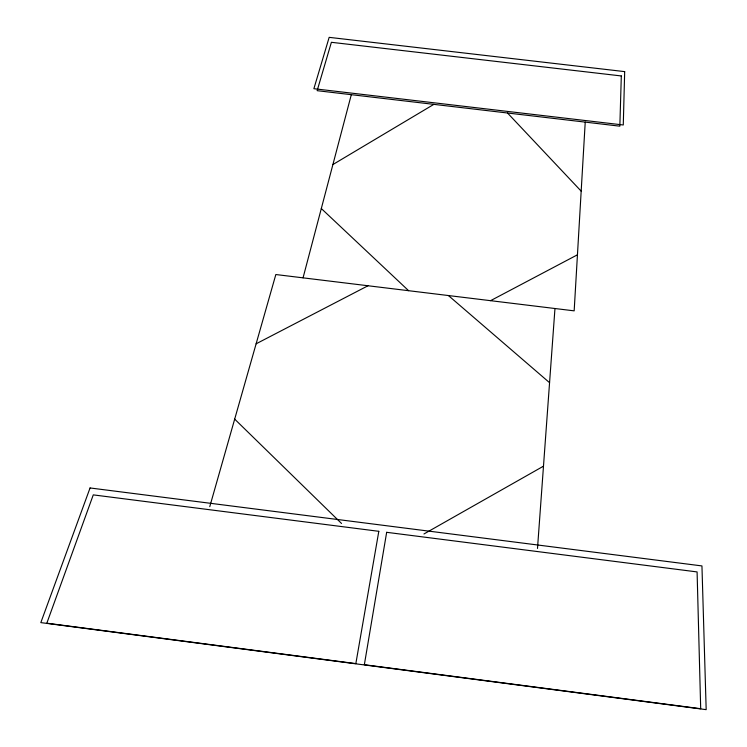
<?xml version="1.0" encoding="UTF-8"?>
<svg xmlns="http://www.w3.org/2000/svg" width="747" height="747" viewBox="0 0 747 747"><rect width="100%" height="100%" fill="white"/><g stroke="black" fill="none" stroke-linecap="round" stroke-linejoin="round"><path stroke-width="1.12" d="M585.228 122.116L574.163 310.855L275.839 274.532L209.767 506.662M537.495 548.457L554.965 308.52M303.049 277.847L351.314 94.682M332.901 164.545L433.839 104.365M423.951 533.974L543.48 466.175M490.555 300.677L577.45 254.792M256.118 343.816L368 285.756M448.415 295.541L549.568 382.688M321.313 208.534L408.609 290.695M234.679 419.123L341.538 523.47M507.512 113.002L581.185 191.157M624.679 71.619L623.278 124.982L313.88 88.706L329.166 37.35L624.679 71.619M621.308 75.951L619.842 126.178L317.148 90.676L331.388 42.299L621.308 75.951M386.666 532.312L364.349 664.718L700.695 708.716L697.091 571.922L386.666 532.312M378.813 531.313L355.843 663.607L46.828 623.194L93.272 494.878L378.813 531.313M90.06 487.959L40.824 622.615L706.176 709.65L701.947 565.927L90.06 487.959"/></g></svg>
